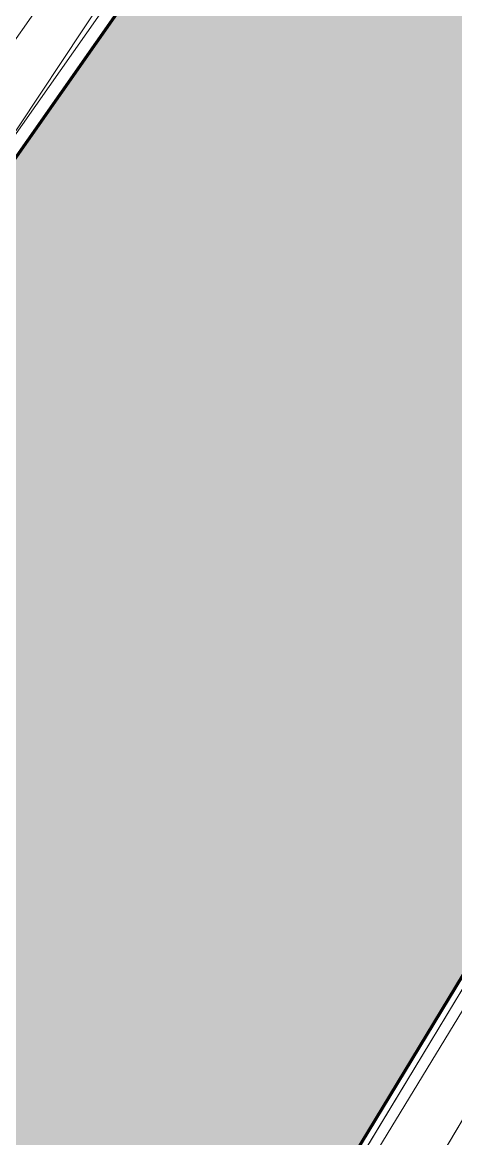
# Model space of a CAD drawing. Header units: metres. Extents: x 478603 to 489313, y 4282657 to 4289463.
# Drawn here: x 480228.8 to 480292.3, y 4287550.9 to 4287714.5 of the extents above; entities that cross this region are included whole.
import ezdxf

# ---------------------------------------------------------------- set-up
doc = ezdxf.new("R2010")
doc.units = ezdxf.units.M
for name, color, linetype, lineweight in [('ADAKENARI', 18, 'Continuous', 0), ('REFUJ', 63, 'Continuous', 0), ('REVIZE_ONERI_KAM_SNR', 9, 'Continuous', 0), ('SNR_PLANONAMAA', 233, 'Continuous', 0)]:
    doc.layers.add(name, color=color, linetype=linetype, lineweight=lineweight)

msp = doc.modelspace()

# ---------------------------------------------------------------- hatches: boundary and pattern name
at = {"layer": 'REVIZE_ONERI_KAM_SNR'}
msp.add_hatch(color=256, dxfattribs=at).paths.add_polyline_path([(480391.37, 4287736.67), (479958.38, 4287021.55), (479846.66, 4286823.22), (479817.89, 4286807.32), (479678.54, 4286593.14), (479667.02, 4286563.36), (479171.87, 4285664.49), (479060.05, 4285423.5), (478955.18, 4285211.94), (478971.57, 4285181.44), (478973.58, 4285138.06), (478896.83, 4284994.41), (478884.26, 4284953.22), (478871.38, 4284822.15), (478829.64, 4284818.29), (478829.64, 4284859.4), (478806.79, 4284865.48), (478716.87, 4284674.35), (478705.55, 4284645.23), (478602.86, 4284697.15), (478665.09, 4284834.56), (478661.84, 4284859.59), (478721.27, 4284982.03), (478734.09, 4284989.86), (478857.78, 4285241.35), (478838.86, 4285277.85), (478831.67, 4285382.6), (478866.61, 4285387.39), (478882.65, 4285289.09), (479341.44, 4286225.89), (479492.42, 4286515.34), (479668.69, 4286852.71), (479834.72, 4287134.36), (480316.15, 4287820.51), (480353.75, 4287856.55), (480321.39, 4287969.42), (480358.64, 4287985.06), (480384.47, 4287906.35), (480463.86, 4288018.44), (480598.66, 4288207.44), (480775.09, 4288481.28), (480856.22, 4288581.77), (481195.87, 4289025.92), (481277.92, 4288967.09), (481191.32, 4288856.62), (480684.78, 4288177.97), (480420.91, 4287781.11), (480447.15, 4287667.53), (480456.56, 4287584.46), (480422.31, 4287581.55), (480417.61, 4287623.09), (480404.49, 4287679.88)])

# ---------------------------------------------------------------- linework, layer by layer
at = {"layer": 'ADAKENARI', "lineweight": 200}
for p, q in [((480075.44, 4287477.43), (480316.15, 4287820.51)), ((480391.37, 4287736.67), (479958.38, 4287021.55))]:
    msp.add_line(p, q, dxfattribs=at)
at = {"layer": 'REFUJ'}
for p, q in [((480067.25, 4287483.18), (480304.06, 4287820.68)), ((480073.8, 4287478.58), (480310.59, 4287816.06)), ((480350.02, 4287666.45), (479959.25, 4287021.04)), ((479853.4, 4286815.01), (480357.77, 4287661.82))]:
    msp.add_line(p, q, dxfattribs=at)
msp.add_polyline3d([(479959.25, 4287021.04, 0), (480350.02, 4287666.45, 0), (480350.37, 4287666.92, 0), (480350.81, 4287667.31, 0), (480351.31, 4287667.61, 0), (480351.86, 4287667.81, 0), (480352.44, 4287667.9, 0), (480353.02, 4287667.87, 0), (480353.59, 4287667.73, 0), (480354.12, 4287667.48, 0), (480356.72, 4287665.93, 0), (480357.2, 4287665.58, 0), (480357.6, 4287665.15, 0), (480357.9, 4287664.64, 0), (480358.1, 4287664.09, 0), (480358.19, 4287663.51, 0), (480358.16, 4287662.92, 0), (480358.02, 4287662.35, 0), (480357.77, 4287661.82, 0), (479853.4, 4286815.01, 0)], dxfattribs=at)
at = {"layer": 'REVIZE_ONERI_KAM_SNR'}
for points in [[(480684.78, 4288177.97, 0), (480420.91, 4287781.11, 0), (480447.15, 4287667.53, 0), (480456.56, 4287584.46, 0), (480422.31, 4287581.55, 0), (480417.61, 4287623.09, 0), (480404.49, 4287679.88, 0), (480391.37, 4287736.67, 0), (479958.38, 4287021.55, 0), (479846.66, 4286823.22, 0), (479817.89, 4286807.32, 0), (479678.54, 4286593.14, 0), (479667.02, 4286563.36, 0), (479667.02, 4286563.36, 0), (479171.87, 4285664.49, 0)], [(480684.78, 4288177.97, 0), (480420.91, 4287781.11, 0), (480447.15, 4287667.53, 0), (480456.56, 4287584.46, 0), (480422.31, 4287581.55, 0), (480417.61, 4287623.09, 0), (480404.49, 4287679.88, 0), (480391.37, 4287736.67, 0), (480391.37, 4287736.67, 0), (479958.38, 4287021.55, 0), (479846.66, 4286823.22, 0), (479817.89, 4286807.32, 0), (479678.54, 4286593.14, 0), (479667.02, 4286563.36, 0), (479171.87, 4285664.49, 0)], [(480684.78, 4288177.97, 0), (480420.91, 4287781.11, 0), (480447.15, 4287667.53, 0), (480456.56, 4287584.46, 0), (480422.31, 4287581.55, 0), (480417.61, 4287623.09, 0), (480404.49, 4287679.88, 0), (480391.37, 4287736.67, 0), (480391.37, 4287736.67, 0), (479958.38, 4287021.55, 0), (479846.66, 4286823.22, 0), (479817.89, 4286807.32, 0), (479678.54, 4286593.14, 0), (479667.02, 4286563.36, 0), (479171.87, 4285664.49, 0)], [(479492.42, 4286515.34, 0), (479668.69, 4286852.71, 0), (479834.72, 4287134.36, 0), (480316.15, 4287820.51, 0), (480353.75, 4287856.55, 0), (480321.39, 4287969.42, 0), (480358.64, 4287985.06, 0), (480384.47, 4287906.35, 0), (480463.86, 4288018.44, 0)], [(479492.42, 4286515.34, 0), (479668.69, 4286852.71, 0), (479834.72, 4287134.36, 0), (480316.15, 4287820.51, 0), (480353.75, 4287856.55, 0), (480321.39, 4287969.42, 0), (480358.64, 4287985.06, 0), (480384.47, 4287906.35, 0), (480463.86, 4288018.44, 0)], [(479492.42, 4286515.34, 0), (479668.69, 4286852.71, 0), (479834.72, 4287134.36, 0), (480316.15, 4287820.51, 0), (480353.75, 4287856.55, 0), (480321.39, 4287969.42, 0), (480358.64, 4287985.06, 0), (480384.47, 4287906.35, 0), (480463.86, 4288018.44, 0)]]:
    msp.add_polyline3d(points, dxfattribs=at)
at = {"layer": 'SNR_PLANONAMAA'}
for p, q in [((480313.43, 4287827.6, 942.48), (480037.02, 4287410.95, 942.48)), ((480219.32, 4287448.14, 942.48), (480421.8, 4287780.65, 942.48))]:
    msp.add_line(p, q, dxfattribs=at)

doc.saveas('drawing.dxf')
